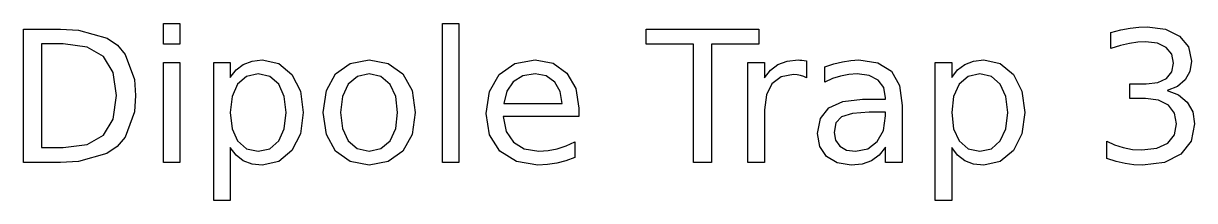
# Model space of a CAD drawing. Header units: millimetres. Extents: x -8.3 to 8.3, y 1.8 to 4.2.
import ezdxf

# ---------------------------------------------------------------- set-up
doc = ezdxf.new("R2010")
doc.units = ezdxf.units.MM
doc.layers.add('LASER', color=7, linetype='Continuous')

msp = doc.modelspace()

# ---------------------------------------------------------------- linework, layer by layer
at = {"layer": 'LASER'}
for points in [[(-8.271, 4.17), (-7.747, 4.17), (-7.492, 4.156), (-7.09, 4.042), (-6.944, 3.943), (-6.832, 3.813), (-6.704, 3.457), (-6.688, 3.231), (-6.704, 3.003), (-6.833, 2.646), (-6.945, 2.515), (-7.092, 2.415), (-7.493, 2.301), (-7.747, 2.287), (-8.271, 2.287), (-8.271, 4.17)], [(-6.292, 4.25), (-6.06, 4.25), (-6.06, 3.956), (-6.292, 3.956), (-6.292, 4.25)], [(-2.354, 4.25), (-2.122, 4.25), (-2.122, 2.287), (-2.354, 2.287), (-2.354, 4.25)], [(0.523, 4.17), (2.116, 4.17), (2.116, 3.956), (1.448, 3.956), (1.448, 2.287), (1.192, 2.287), (1.192, 3.956), (0.523, 3.956), (0.523, 4.17)], [(7.883, 3.303), (8.045, 3.242), (8.168, 3.14), (8.245, 3.002), (8.271, 2.835), (8.223, 2.587), (8.079, 2.403), (7.847, 2.289), (7.534, 2.25), (7.414, 2.256), (7.291, 2.274), (7.163, 2.303), (7.031, 2.344), (7.031, 2.59), (7.142, 2.536), (7.263, 2.497), (7.392, 2.473), (7.527, 2.465), (7.738, 2.489), (7.892, 2.56), (7.986, 2.676), (8.017, 2.835), (7.988, 2.983), (7.901, 3.095), (7.761, 3.165), (7.576, 3.189), (7.357, 3.189), (7.357, 3.398), (7.586, 3.398), (7.752, 3.417), (7.874, 3.473), (7.949, 3.565), (7.973, 3.69), (7.948, 3.818), (7.871, 3.912), (7.746, 3.971), (7.576, 3.99), (7.468, 3.984), (7.351, 3.967), (7.226, 3.938), (7.088, 3.897), (7.088, 4.124), (7.229, 4.159), (7.36, 4.184), (7.483, 4.199), (7.599, 4.204), (7.859, 4.171), (8.058, 4.072), (8.185, 3.918), (8.227, 3.716), (8.205, 3.572), (8.137, 3.452), (8.029, 3.361), (7.883, 3.303)], [(-8.016, 3.961), (-8.016, 2.497), (-7.708, 2.497), (-7.371, 2.541), (-7.138, 2.673), (-7.002, 2.901), (-6.957, 3.231), (-7.002, 3.559), (-7.138, 3.785), (-7.371, 3.917), (-7.708, 3.961), (-8.016, 3.961)], [(-6.292, 3.7), (-6.06, 3.7), (-6.06, 2.287), (-6.292, 2.287), (-6.292, 3.7)], [(-5.35, 2.499), (-5.35, 1.75), (-5.583, 1.75), (-5.583, 3.7), (-5.35, 3.7), (-5.35, 3.486), (-5.267, 3.595), (-5.165, 3.672), (-5.042, 3.718), (-4.898, 3.734), (-4.665, 3.683), (-4.48, 3.53), (-4.359, 3.293), (-4.319, 2.992), (-4.359, 2.691), (-4.48, 2.455), (-4.665, 2.302), (-4.898, 2.25), (-5.042, 2.266), (-5.165, 2.312), (-5.267, 2.389), (-5.35, 2.499)], [(-3.387, 3.734), (-3.117, 3.685), (-2.912, 3.537), (-2.782, 3.302), (-2.739, 2.992), (-2.782, 2.683), (-2.912, 2.448), (-3.117, 2.3), (-3.387, 2.25), (-3.658, 2.3), (-3.863, 2.448), (-3.992, 2.683), (-4.035, 2.992), (-3.992, 3.302), (-3.863, 3.537), (-3.658, 3.685), (-3.387, 3.734)], [(-0.428, 3.052), (-0.428, 2.938), (-1.495, 2.938), (-1.451, 2.727), (-1.351, 2.573), (-1.196, 2.479), (-0.99, 2.447), (-0.859, 2.456), (-0.731, 2.48), (-0.606, 2.521), (-0.482, 2.579), (-0.482, 2.359), (-0.609, 2.312), (-0.738, 2.278), (-0.87, 2.257), (-1.004, 2.25), (-1.307, 2.3), (-1.54, 2.447), (-1.688, 2.679), (-1.737, 2.98), (-1.69, 3.291), (-1.55, 3.53), (-1.33, 3.683), (-1.045, 3.734), (-0.789, 3.688), (-0.594, 3.55), (-0.469, 3.334), (-0.428, 3.052)], [(2.791, 3.483), (2.75, 3.503), (2.705, 3.516), (2.657, 3.524), (2.604, 3.527), (2.43, 3.495), (2.302, 3.399), (2.223, 3.243), (2.196, 3.031), (2.196, 2.287), (1.963, 2.287), (1.963, 3.7), (2.196, 3.7), (2.196, 3.48), (2.281, 3.592), (2.387, 3.671), (2.517, 3.718), (2.672, 3.734), (2.697, 3.733), (2.725, 3.731), (2.756, 3.727), (2.789, 3.721), (2.791, 3.483)], [(4.139, 3.093), (4.139, 2.287), (3.907, 2.287), (3.907, 2.502), (3.818, 2.39), (3.709, 2.312), (3.577, 2.266), (3.419, 2.25), (3.224, 2.281), (3.074, 2.372), (2.978, 2.515), (2.946, 2.698), (2.985, 2.907), (3.105, 3.058), (3.304, 3.149), (3.581, 3.179), (3.907, 3.179), (3.907, 3.202), (3.881, 3.344), (3.802, 3.45), (3.675, 3.515), (3.506, 3.537), (3.386, 3.53), (3.27, 3.508), (3.157, 3.472), (3.049, 3.421), (3.049, 3.636), (3.175, 3.679), (3.296, 3.709), (3.415, 3.728), (3.53, 3.734), (3.798, 3.694), (3.988, 3.575), (4.101, 3.375), (4.139, 3.093)], [(4.841, 2.499), (4.841, 1.75), (4.608, 1.75), (4.608, 3.7), (4.841, 3.7), (4.841, 3.486), (4.924, 3.595), (5.026, 3.672), (5.149, 3.718), (5.293, 3.734), (5.526, 3.683), (5.711, 3.53), (5.832, 3.293), (5.872, 2.992), (5.832, 2.691), (5.711, 2.455), (5.526, 2.302), (5.293, 2.25), (5.149, 2.266), (5.026, 2.312), (4.924, 2.389), (4.841, 2.499)], [(-4.56, 2.992), (-4.586, 3.221), (-4.665, 3.394), (-4.79, 3.503), (-4.955, 3.54), (-5.119, 3.503), (-5.245, 3.394), (-5.324, 3.221), (-5.35, 2.992), (-5.324, 2.764), (-5.245, 2.591), (-5.119, 2.481), (-4.955, 2.445), (-4.79, 2.481), (-4.665, 2.591), (-4.586, 2.764), (-4.56, 2.992)], [(-3.387, 3.537), (-3.554, 3.501), (-3.682, 3.392), (-3.764, 3.219), (-3.791, 2.992), (-3.764, 2.766), (-3.683, 2.593), (-3.555, 2.484), (-3.387, 2.447), (-3.221, 2.484), (-3.093, 2.594), (-3.012, 2.767), (-2.985, 2.992), (-3.012, 3.217), (-3.093, 3.39), (-3.221, 3.5), (-3.387, 3.537)], [(-0.66, 3.12), (-0.688, 3.291), (-0.766, 3.423), (-0.887, 3.509), (-1.042, 3.537), (-1.217, 3.51), (-1.353, 3.427), (-1.445, 3.295), (-1.487, 3.118), (-0.66, 3.12)], [(5.631, 2.992), (5.605, 3.221), (5.526, 3.394), (5.401, 3.503), (5.237, 3.54), (5.072, 3.503), (4.947, 3.394), (4.868, 3.221), (4.841, 2.992), (4.868, 2.764), (4.947, 2.591), (5.072, 2.481), (5.237, 2.445), (5.401, 2.481), (5.526, 2.591), (5.605, 2.764), (5.631, 2.992)], [(3.676, 2.997), (3.438, 2.981), (3.286, 2.933), (3.205, 2.846), (3.178, 2.713), (3.198, 2.603), (3.259, 2.517), (3.355, 2.463), (3.48, 2.445), (3.655, 2.479), (3.79, 2.582), (3.878, 2.741), (3.907, 2.946), (3.907, 2.997), (3.676, 2.997)]]:
    msp.add_lwpolyline(points, close=True, dxfattribs=at)

doc.saveas('drawing.dxf')
